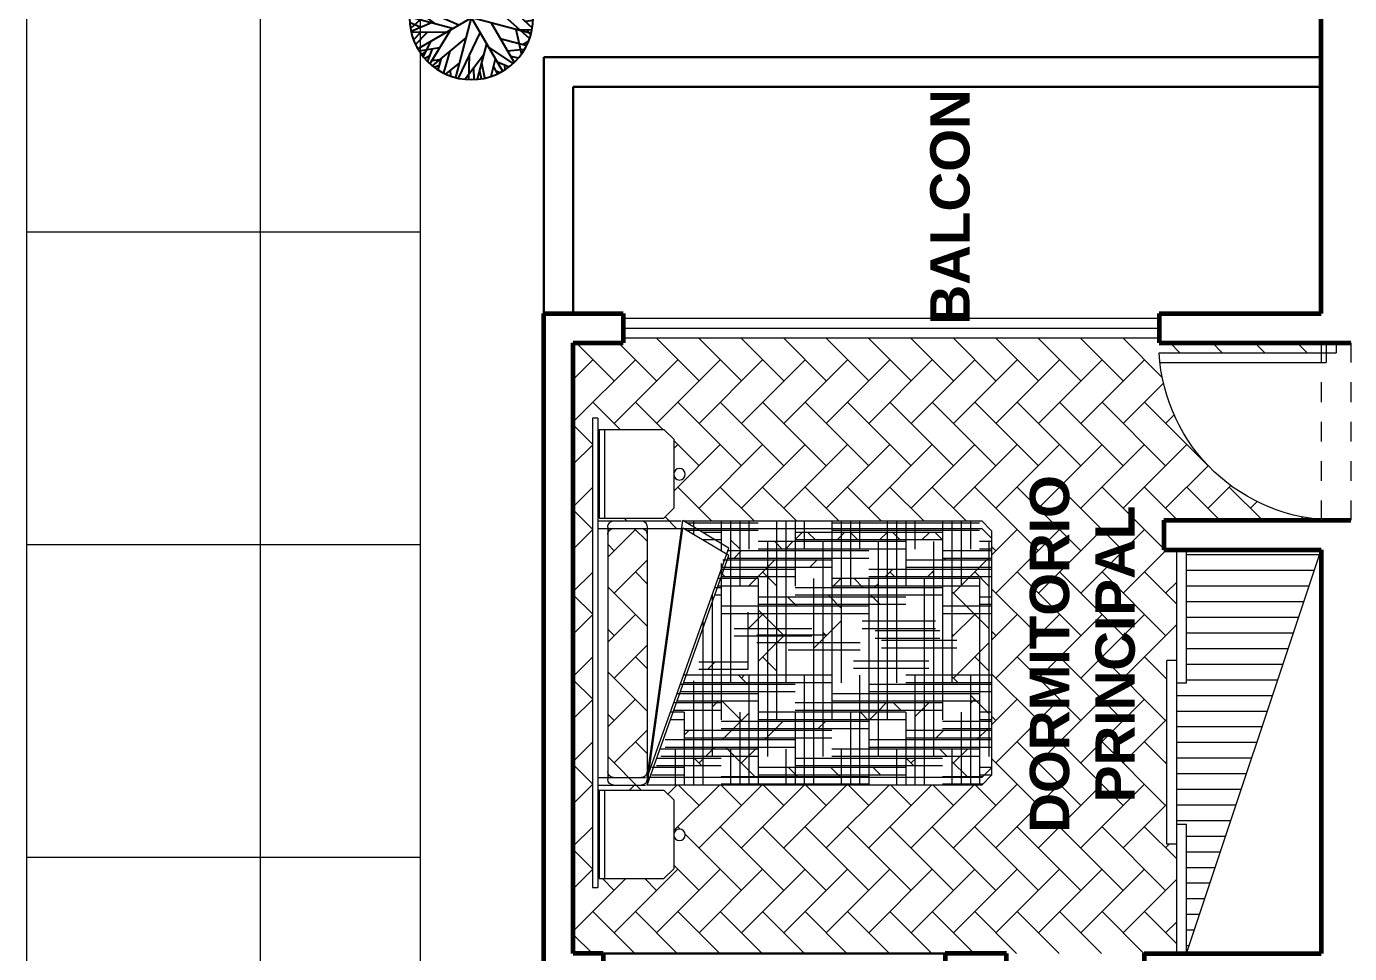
# Model space of a CAD drawing. Header units: millimetres. Extents: x 287 to 445, y 520 to 576.
# Drawn here: x 287.36 to 294.08, y 551.96 to 556.67 of the extents above; entities that cross this region are included whole.
import ezdxf

# ---------------------------------------------------------------- set-up
doc = ezdxf.new("R2010")
doc.units = ezdxf.units.MM
doc.header["$LTSCALE"] = 0.015
doc.linetypes.add('DASHED2', pattern=[9.525, 6.35, -3.175])
for name, color, linetype, lineweight in [('Muebles', 11, 'Continuous', 20), ('Muros', 41, 'Continuous', 60), ('Muros Bajos', 20, 'Continuous', 30), ('PISOS', 7, 'Continuous', 18), ('Proyecciones', 46, 'Continuous', 0), ('Puertas', 31, 'Continuous', 20), ('Texto', 133, 'Continuous', 20), ('Texturas', 38, 'Continuous', 0), ('Ventanas', 130, 'Continuous', 20)]:
    doc.layers.add(name, color=color, linetype=linetype, lineweight=lineweight)
doc.layers.add('puntos alameda', color=94, linetype='Continuous')
pattern_1 = [(90, (860.0486, 203.2016), (-1.5875, 1e-16), []), (180, (860.0486, 203.2016), (-2e-16, -1.5875), [])]

# ---------------------------------------------------------------- blocks, each defined once
blk = doc.blocks.new('Tree - deciduous plan')
for p, q in [((-26.4472, 46.5894), (-26.2712, 53.8116)), ((-22.0458, 42.0753), (-16.5881, 57.6486)), ((-21.1656, 55.8436), (-0.0388, 45.0094)), ((-12.5388, 54.9406), (-7.9613, 59.4546)), ((-12.3627, 32.1443), (-12.5388, 58.7776)), ((-5.3205, 59.6806), (16.5105, 16.7963)), ((2.426, 54.9406), (-1.4472, 59.9056)), ((0, 59.9996), (0, -60)), ((0.4894, 48.6208), (3.6584, 59.6806)), ((18.2711, 35.5298), (5.419, 59.6806)), ((9.8203, 51.5549), (12.8133, 58.5516)), ((19.6795, 19.5047), (16.3344, 57.6486)), ((17.0387, 51.1035), (23.2006, 55.1666)), ((17.7429, 43.6552), (25.4894, 54.2636)), ((-43.8768, 36.4326), (-44.405, 40.2696)), ((42, 42), (-42, -42)), ((42, -42), (-42, 42)), ((-40.1797, 44.558), (-36.4825, 43.2038)), ((-37.0107, 47.0408), (-35.25, 35.5298)), ((-32.6092, 50.4264), (-23.2782, 23.5674)), ((-31.2008, 51.1035), (-0.2149, 20.1818)), ((31.6513, 50.8778), (30.2429, 30.5643)), ((31.1232, 42.5267), (35.8767, 48.1693)), ((-53.2078, 27.4044), (-40.1797, 20.859)), ((-49.8627, 32.8214), (-32.7853, 32.8214)), ((-45.8134, 38.2383), (-40.5318, 33.0471)), ((23.3767, 23.3417), (53.3063, 27.4044)), ((36.2288, 25.1474), (48.9049, 35.0784)), ((37.1091, 37.1098), (46.6161, 37.5612)), ((-32.2571, 20.6333), (-59.1937, 9.348)), ((-57.081, 17.9248), (-47.0458, 14.7649)), ((-56.0247, 20.859), (-20.8134, 20.859)), ((-54.7923, 24.4702), (-47.75, 21.0847)), ((54.3626, 25.3731), (20.9119, 0.3198)), ((38.5175, 13.4107), (58.2359, 13.6364)), ((-59.7219, 2.8025), (-12.0106, 12.0565)), ((-58.6656, 12.7336), (-35.9543, 7.5424)), ((-54.6162, -24.7335), (-20.2853, 0.0941)), ((29.3626, -6.6771), (59.4682, 7.091)), ((-60, 0), (60, 0)), ((-59.7219, -4.8714), (-54.2641, -6.6771)), ((-45.2853, -0.1316), (-59.0177, -10.0627)), ((-58.4895, -12.3197), (-36.4825, -11.6426)), ((-10.074, -10.0627), (-2.5036, -59.7178)), ((9.2922, -9.1598), (59.6443, -2.8401)), ((26.3697, -18.4138), (58.9401, -9.8369)), ((-57.081, -18.4138), (-45.2853, -17.9624)), ((-52.6797, -18.188), (-55.4966, -22.0251)), ((-53.2078, -27.442), (-16.7641, -16.6081)), ((-47.2219, -19.3166), (-50.2148, -26.3135)), ((-35.9543, -22.4765), (-44.0529, -40.5329)), ((-19.9331, -20.2194), (-28.5599, -52.721)), ((-14.8275, -15.0282), (-14.6515, -57.6865)), ((-0.0388, -19.0909), (25.8415, -53.8495)), ((18.6232, -18.6394), (26.7218, -53.3981)), ((18.7992, -18.6394), (57.3556, -17.2853)), ((38.1654, -18.188), (52.426, -29.0219)), ((45.9119, -24.0564), (55.595, -22.2508)), ((-38.9472, -29.0219), (-51.4472, -30.6018)), ((-46.5177, -30.1504), (-49.5106, -33.536)), ((-32.4331, -32.4075), (-48.1021, -35.5674)), ((-43.7008, -34.6645), (-46.6937, -37.373)), ((-24.6867, -37.8244), (-38.7712, -45.7241)), ((-14.6515, -36.2445), (-27.6797, -52.9467)), ((-14.6515, -32.1818), (-3.912, -59.4922)), ((-6.2008, -36.2445), (17.919, -57.0094)), ((22.8485, -36.4702), (35.3485, -48.4326)), ((30.419, -30.1504), (32.3556, -50.0125)), ((31.4753, -31.279), (49.6091, -33.3103)), ((41.5105, -32.6332), (46.088, -38.0501)), ((-26.2712, -43.9185), (-34.7219, -48.6583)), ((-14.6515, -47.3041), (-25.0388, -54.3009)), ((-21.5177, -45.4984), (-19.9331, -56.1065)), ((-8.4895, -47.5298), (-11.4825, -58.5893)), ((5.9471, -46.6269), (10.5246, -58.5893)), ((24.7852, -44.8213), (23.0246, -54.978)), ((-6.3768, -52.721), (-9.3698, -58.815)), ((8.4119, -53.1724), (3.8344, -59.4922))]:
    blk.add_line(p, q)
blk.add_circle((0, 0), 60)
blk = doc.blocks.new('p04')
at = {"layer": 'Proyecciones', "linetype": 'DASHED2'}
for p, q in [((451.0947, 543.0787), (451.9947, 543.0787)), ((451.0947, 542.9287), (451.9947, 542.9287))]:
    blk.add_line(p, q, dxfattribs=at)
at = {"layer": 'Puertas'}
for p, q in [((451.1447, 543.9023), (451.1447, 543.0037)), ((451.1947, 543.8981), (451.1947, 543.0537)), ((451.0947, 543.0537), (451.1947, 543.0537)), ((451.0947, 543.0037), (451.1447, 543.0037))]:
    blk.add_line(p, q, dxfattribs=at)
blk.add_arc((451.0947, 543.0037), 0.9, 0, 86.81526, dxfattribs=at)
blk = doc.blocks.new('cama2plazas')
at = {"layer": 'Muebles'}
for p, q in [((428.4689, 543.0125), (428.4962, 543.0125)), ((428.4689, 540.669), (428.4689, 543.0125)), ((428.4689, 540.669), (428.4689, 543.0125)), ((428.4689, 543.0125), (428.4962, 543.0125)), ((428.4689, 540.631), (428.4689, 542.9744)), ((428.4689, 540.631), (428.4689, 542.9744)), ((428.4962, 540.669), (428.4962, 543.0125)), ((428.4962, 540.669), (428.4962, 543.0125)), ((428.4962, 540.631), (428.4962, 542.9744)), ((428.4962, 540.631), (428.4962, 542.9744)), ((428.5019, 542.5181), (428.5019, 542.9681)), ((428.5019, 542.9681), (428.8319, 542.9681)), ((428.5019, 542.9681), (428.8319, 542.9681)), ((428.5019, 542.5181), (428.5019, 542.9681)), ((428.5297, 542.5181), (428.5297, 542.9681)), ((428.5297, 542.5181), (428.5297, 542.9681)), ((428.8819, 542.9181), (428.8319, 542.9681)), ((428.8819, 542.9181), (428.8319, 542.9681)), ((428.8819, 542.5681), (428.8819, 542.9181)), ((428.8819, 542.5681), (428.8819, 542.9181)), ((428.8319, 542.5181), (428.8819, 542.5681)), ((428.8319, 542.5181), (428.8819, 542.5681)), ((428.4962, 542.4931), (428.7388, 542.4931)), ((428.4962, 542.4931), (428.7388, 542.4931)), ((428.5019, 542.5181), (428.8319, 542.5181)), ((428.5019, 542.5181), (428.8319, 542.5181)), ((428.5762, 542.4931), (428.7162, 542.4931)), ((428.5762, 542.4931), (428.7162, 542.4931)), ((428.7462, 542.4931), (429.1606, 541.3278)), ((430.4462, 542.4931), (428.7462, 542.4931)), ((428.7462, 542.4931), (428.9275, 541.188)), ((428.7462, 542.4931), (428.9275, 541.188)), ((430.4462, 542.4931), (428.7462, 542.4931)), ((428.7462, 542.4931), (429.1606, 541.3278)), ((428.7477, 542.4899), (428.7477, 542.4931)), ((428.7477, 542.4899), (428.7477, 542.4931)), ((428.8884, 542.3486), (428.8884, 542.4931)), ((428.8884, 542.3486), (428.8884, 542.4931)), ((428.9352, 542.1611), (428.9352, 542.4931)), ((428.9352, 542.1611), (428.9352, 542.4931)), ((428.9821, 542.0024), (428.9821, 542.4931)), ((428.9821, 542.0024), (428.9821, 542.4931)), ((429.029, 541.6978), (429.029, 542.4931)), ((429.029, 541.6978), (429.029, 542.4931)), ((429.8727, 542.4892), (429.1227, 542.4892)), ((429.8727, 542.4892), (429.1227, 542.4892)), ((429.1696, 542.3486), (429.1696, 542.4931)), ((429.1696, 542.3486), (429.1696, 542.4931)), ((429.2165, 542.1611), (429.2165, 542.4931)), ((429.2165, 542.1611), (429.2165, 542.4931)), ((429.2634, 541.9736), (429.2634, 542.4931)), ((429.2634, 541.9736), (429.2634, 542.4931)), ((429.3102, 541.4827), (429.3102, 542.4931)), ((429.3102, 541.4827), (429.3102, 542.4931)), ((429.4509, 542.3486), (429.4509, 542.4931)), ((429.4509, 542.3486), (429.4509, 542.4931)), ((429.4977, 542.1611), (429.4977, 542.4931)), ((429.4977, 542.1611), (429.4977, 542.4931)), ((429.5446, 541.9736), (429.5446, 542.4931)), ((429.5446, 541.9736), (429.5446, 542.4931)), ((429.5915, 541.4827), (429.5915, 542.4931)), ((429.5915, 541.4827), (429.5915, 542.4931)), ((429.7321, 542.3486), (429.7321, 542.4931)), ((429.7321, 542.3486), (429.7321, 542.4931)), ((429.779, 542.1611), (429.779, 542.4931)), ((429.779, 542.1611), (429.779, 542.4931)), ((429.8259, 541.9736), (429.8259, 542.4931)), ((429.8259, 541.9736), (429.8259, 542.4931)), ((429.8727, 541.4827), (429.8727, 542.4931)), ((429.8727, 541.4827), (429.8727, 542.4931)), ((430.0134, 542.3486), (430.0134, 542.4931)), ((430.0134, 542.3486), (430.0134, 542.4931)), ((430.0602, 542.1611), (430.0602, 542.4931)), ((430.0602, 542.1611), (430.0602, 542.4931)), ((430.1071, 541.9736), (430.1071, 542.4931)), ((430.1071, 541.9736), (430.1071, 542.4931)), ((430.154, 541.4827), (430.154, 542.4931)), ((430.154, 541.4827), (430.154, 542.4931)), ((430.4501, 542.4892), (430.2477, 542.4892)), ((430.4501, 542.4892), (430.2477, 542.4892)), ((430.2946, 542.3486), (430.2946, 542.4931)), ((430.2946, 542.3486), (430.2946, 542.4931)), ((430.3415, 542.1611), (430.3415, 542.4931)), ((430.3415, 542.1611), (430.3415, 542.4931)), ((430.3884, 541.9736), (430.3884, 542.4931)), ((430.3884, 541.9736), (430.3884, 542.4931)), ((430.4352, 541.4827), (430.4352, 542.4931)), ((430.4352, 541.4827), (430.4352, 542.4931)), ((430.4962, 542.4431), (430.4462, 542.4931)), ((430.4962, 542.4431), (430.4462, 542.4931)), ((428.4962, 542.455), (428.7388, 542.455)), ((428.4962, 542.455), (428.7388, 542.455)), ((428.5462, 541.2217), (428.5462, 542.4633)), ((428.5462, 541.2217), (428.5462, 542.4633)), ((428.5462, 541.1837), (428.5462, 542.4252)), ((428.5462, 541.1837), (428.5462, 542.4252)), ((428.5762, 542.455), (428.7162, 542.455)), ((428.5762, 542.455), (428.7162, 542.455)), ((428.7462, 541.2197), (428.7462, 542.4631)), ((428.7462, 541.2197), (428.7462, 542.4631)), ((428.7462, 542.455), (429.1606, 541.2898)), ((430.4462, 542.455), (428.7462, 542.455)), ((428.7462, 542.455), (428.9275, 541.15)), ((428.7462, 542.455), (428.9275, 541.15)), ((430.4462, 542.455), (428.7462, 542.455)), ((428.7462, 542.455), (429.1606, 541.2898)), ((428.7462, 541.1817), (428.7462, 542.425)), ((428.7462, 541.1817), (428.7462, 542.425)), ((428.7477, 542.4519), (428.7477, 542.455)), ((428.7477, 542.4519), (428.7477, 542.455)), ((428.9352, 542.4423), (428.7706, 542.4423)), ((428.9352, 542.4423), (428.7706, 542.4423)), ((428.8884, 542.3105), (428.8884, 542.455)), ((428.8884, 542.3105), (428.8884, 542.455)), ((428.9352, 542.123), (428.9352, 542.455)), ((428.9352, 542.123), (428.9352, 542.455)), ((428.9821, 541.9644), (428.9821, 542.455)), ((428.9821, 541.9644), (428.9821, 542.455)), ((429.029, 541.6598), (429.029, 542.455)), ((429.029, 541.6598), (429.029, 542.455)), ((429.8727, 542.4512), (429.1227, 542.4512)), ((429.8727, 542.4512), (429.1227, 542.4512)), ((429.1696, 542.3105), (429.1696, 542.455)), ((429.1696, 542.3105), (429.1696, 542.455)), ((429.2165, 542.123), (429.2165, 542.455)), ((429.2165, 542.123), (429.2165, 542.455)), ((429.2634, 541.9355), (429.2634, 542.455)), ((429.2634, 541.9355), (429.2634, 542.455)), ((429.3102, 541.4446), (429.3102, 542.455)), ((429.3102, 541.4446), (429.3102, 542.455)), ((430.0602, 542.4423), (429.3102, 542.4423)), ((430.0602, 542.4423), (429.3102, 542.4423)), ((429.4509, 542.3105), (429.4509, 542.455)), ((429.4509, 542.3105), (429.4509, 542.455)), ((429.4977, 542.123), (429.4977, 542.455)), ((429.4977, 542.123), (429.4977, 542.455)), ((429.5446, 541.9355), (429.5446, 542.455)), ((429.5446, 541.9355), (429.5446, 542.455)), ((429.5915, 541.4446), (429.5915, 542.455)), ((429.5915, 541.4446), (429.5915, 542.455)), ((429.7321, 542.3105), (429.7321, 542.455)), ((429.7321, 542.3105), (429.7321, 542.455)), ((429.779, 542.123), (429.779, 542.455)), ((429.779, 542.123), (429.779, 542.455)), ((429.8259, 541.9355), (429.8259, 542.455)), ((429.8259, 541.9355), (429.8259, 542.455)), ((429.8727, 541.4446), (429.8727, 542.455)), ((429.8727, 541.4446), (429.8727, 542.455)), ((430.0134, 542.3105), (430.0134, 542.455)), ((430.0134, 542.3105), (430.0134, 542.455)), ((430.0602, 542.123), (430.0602, 542.455)), ((430.0602, 542.123), (430.0602, 542.455)), ((430.1071, 541.9355), (430.1071, 542.455)), ((430.1071, 541.9355), (430.1071, 542.455)), ((430.154, 541.4446), (430.154, 542.455)), ((430.154, 541.4446), (430.154, 542.455)), ((430.4501, 542.4512), (430.2477, 542.4512)), ((430.4501, 542.4512), (430.2477, 542.4512)), ((430.2946, 542.3105), (430.2946, 542.455)), ((430.2946, 542.3105), (430.2946, 542.455)), ((430.3415, 542.123), (430.3415, 542.455)), ((430.3415, 542.123), (430.3415, 542.455)), ((430.3884, 541.9355), (430.3884, 542.455)), ((430.3884, 541.9355), (430.3884, 542.455)), ((430.4352, 541.4446), (430.4352, 542.455)), ((430.4352, 541.4446), (430.4352, 542.455)), ((430.4962, 542.4423), (430.4352, 542.4423)), ((430.4962, 542.4423), (430.4352, 542.4423)), ((430.4962, 542.405), (430.4462, 542.455)), ((430.4962, 542.405), (430.4462, 542.455)), ((430.4962, 541.2397), (430.4962, 542.4431)), ((430.4962, 541.2397), (430.4962, 542.4431)), ((428.9352, 542.4043), (428.7706, 542.4043)), ((428.9352, 542.4043), (428.7706, 542.4043)), ((429.1227, 542.3954), (428.7932, 542.3954)), ((429.1227, 542.3954), (428.7932, 542.3954)), ((429.1227, 542.3574), (428.7932, 542.3574)), ((429.1227, 542.3574), (428.7932, 542.3574)), ((429.3102, 542.3486), (428.8157, 542.3486)), ((429.3102, 542.3486), (428.8157, 542.3486)), ((429.0759, 541.566), (429.0759, 542.3486)), ((429.0759, 541.566), (429.0759, 542.3486)), ((430.0602, 542.4043), (429.3102, 542.4043)), ((430.0602, 542.4043), (429.3102, 542.4043)), ((429.3571, 541.2952), (429.3571, 542.3486)), ((429.3571, 541.2952), (429.3571, 542.3486)), ((430.2477, 542.3954), (429.4977, 542.3954)), ((430.2477, 542.3954), (429.4977, 542.3954)), ((430.2477, 542.3574), (429.4977, 542.3574)), ((430.2477, 542.3574), (429.4977, 542.3574)), ((429.6384, 541.2952), (429.6384, 542.3486)), ((429.6384, 541.2952), (429.6384, 542.3486)), ((430.4352, 542.3486), (429.6852, 542.3486)), ((430.4352, 542.3486), (429.6852, 542.3486)), ((429.9196, 541.2952), (429.9196, 542.3486)), ((429.9196, 541.2952), (429.9196, 542.3486)), ((430.2009, 541.2952), (430.2009, 542.3486)), ((430.2009, 541.2952), (430.2009, 542.3486)), ((430.4962, 542.4043), (430.4352, 542.4043)), ((430.4962, 542.4043), (430.4352, 542.4043)), ((430.4821, 541.2952), (430.4821, 542.3486)), ((430.4821, 541.2952), (430.4821, 542.3486)), ((430.4962, 541.2017), (430.4962, 542.405)), ((430.4962, 541.2017), (430.4962, 542.405)), ((429.3102, 542.3105), (428.8157, 542.3105)), ((429.3102, 542.3105), (428.8157, 542.3105)), ((429.4977, 542.3017), (428.8382, 542.3017)), ((429.4977, 542.3017), (428.8382, 542.3017)), ((429.0759, 541.528), (429.0759, 542.3105)), ((429.0759, 541.528), (429.0759, 542.3105)), ((429.3571, 541.2571), (429.3571, 542.3105)), ((429.3571, 541.2571), (429.3571, 542.3105)), ((429.6384, 541.2571), (429.6384, 542.3105)), ((429.6384, 541.2571), (429.6384, 542.3105)), ((430.4352, 542.3105), (429.6852, 542.3105)), ((430.4352, 542.3105), (429.6852, 542.3105)), ((430.4962, 542.3017), (429.8727, 542.3017)), ((430.4962, 542.3017), (429.8727, 542.3017)), ((429.9196, 541.2571), (429.9196, 542.3105)), ((429.9196, 541.2571), (429.9196, 542.3105)), ((430.2009, 541.2571), (430.2009, 542.3105)), ((430.2009, 541.2571), (430.2009, 542.3105)), ((430.4821, 541.2571), (430.4821, 542.3105)), ((430.4821, 541.2571), (430.4821, 542.3105)), ((429.4977, 542.2637), (428.8382, 542.2637)), ((429.4977, 542.2637), (428.8382, 542.2637)), ((429.6852, 542.2548), (428.9352, 542.2548)), ((429.6852, 542.2548), (428.9352, 542.2548)), ((429.6852, 542.2168), (428.9352, 542.2168)), ((429.6852, 542.2168), (428.9352, 542.2168)), ((430.4962, 542.2637), (429.8727, 542.2637)), ((430.4962, 542.2637), (429.8727, 542.2637)), ((430.4962, 542.2548), (430.0602, 542.2548)), ((430.4962, 542.2548), (430.0602, 542.2548)), ((430.4962, 542.2168), (430.0602, 542.2168)), ((430.4962, 542.2168), (430.0602, 542.2168)), ((428.9352, 542.1611), (428.8643, 542.1611)), ((428.9352, 542.1611), (428.8643, 542.1611)), ((429.8727, 542.2079), (429.1227, 542.2079)), ((429.8727, 542.2079), (429.1227, 542.2079)), ((429.8727, 542.1699), (429.1227, 542.1699)), ((429.8727, 542.1699), (429.1227, 542.1699)), ((429.1227, 541.4065), (429.1227, 542.1611)), ((429.1227, 541.4065), (429.1227, 542.1611)), ((430.0602, 542.1611), (429.3102, 542.1611)), ((430.0602, 542.1611), (429.3102, 542.1611)), ((429.404, 541.1897), (429.404, 542.1611)), ((429.404, 541.1897), (429.404, 542.1611)), ((429.6852, 541.1897), (429.6852, 542.1611)), ((429.6852, 541.1897), (429.6852, 542.1611)), ((429.9665, 541.1897), (429.9665, 542.1611)), ((429.9665, 541.1897), (429.9665, 542.1611)), ((430.4962, 542.2079), (430.2477, 542.2079)), ((430.4962, 542.2079), (430.2477, 542.2079)), ((430.4962, 542.1699), (430.2477, 542.1699)), ((430.4962, 542.1699), (430.2477, 542.1699)), ((430.2477, 541.1897), (430.2477, 542.1611)), ((430.2477, 541.1897), (430.2477, 542.1611)), ((430.4962, 542.1611), (430.4352, 542.1611)), ((430.4962, 542.1611), (430.4352, 542.1611)), ((428.9352, 542.123), (428.8643, 542.123)), ((428.9352, 542.123), (428.8643, 542.123)), ((429.1227, 542.1142), (428.881, 542.1142)), ((429.1227, 542.1142), (428.881, 542.1142)), ((429.1227, 541.3684), (429.1227, 542.123)), ((429.1227, 541.3684), (429.1227, 542.123)), ((430.0602, 542.123), (429.3102, 542.123)), ((430.0602, 542.123), (429.3102, 542.123)), ((429.404, 541.1517), (429.404, 542.123)), ((429.404, 541.1517), (429.404, 542.123)), ((430.2477, 542.1142), (429.4977, 542.1142)), ((430.2477, 542.1142), (429.4977, 542.1142)), ((429.6852, 541.1517), (429.6852, 542.123)), ((429.6852, 541.1517), (429.6852, 542.123)), ((429.9665, 541.1517), (429.9665, 542.123)), ((429.9665, 541.1517), (429.9665, 542.123)), ((430.2477, 541.1517), (430.2477, 542.123)), ((430.2477, 541.1517), (430.2477, 542.123)), ((430.4962, 542.123), (430.4352, 542.123)), ((430.4962, 542.123), (430.4352, 542.123)), ((429.1227, 542.0762), (428.881, 542.0762)), ((429.1227, 542.0762), (428.881, 542.0762)), ((429.3102, 542.0673), (428.8976, 542.0673)), ((429.3102, 542.0673), (428.8976, 542.0673)), ((429.3102, 542.0293), (428.8976, 542.0293)), ((429.3102, 542.0293), (428.8976, 542.0293)), ((429.4977, 542.0204), (428.9143, 542.0204)), ((429.4977, 542.0204), (428.9143, 542.0204)), ((430.2477, 542.0762), (429.4977, 542.0762)), ((430.2477, 542.0762), (429.4977, 542.0762)), ((430.4352, 542.0673), (429.6852, 542.0673)), ((430.4352, 542.0673), (429.6852, 542.0673)), ((430.4352, 542.0293), (429.6852, 542.0293)), ((430.4352, 542.0293), (429.6852, 542.0293)), ((430.4962, 542.0204), (429.8727, 542.0204)), ((430.4962, 542.0204), (429.8727, 542.0204)), ((429.4977, 541.9824), (428.9143, 541.9824)), ((429.4977, 541.9824), (428.9143, 541.9824)), ((429.6852, 541.9736), (428.931, 541.9736)), ((429.6852, 541.9736), (428.931, 541.9736)), ((429.1696, 541.1897), (429.1696, 541.9736)), ((429.1696, 541.1897), (429.1696, 541.9736)), ((429.4509, 541.1897), (429.4509, 541.9736)), ((429.4509, 541.1897), (429.4509, 541.9736)), ((429.7321, 541.1897), (429.7321, 541.9736)), ((429.7321, 541.1897), (429.7321, 541.9736)), ((430.4962, 541.9824), (429.8727, 541.9824)), ((430.4962, 541.9824), (429.8727, 541.9824)), ((430.0134, 541.1897), (430.0134, 541.9736)), ((430.0134, 541.1897), (430.0134, 541.9736)), ((430.4962, 541.9736), (430.0602, 541.9736)), ((430.4962, 541.9736), (430.0602, 541.9736)), ((430.2946, 541.1897), (430.2946, 541.9736)), ((430.2946, 541.1897), (430.2946, 541.9736)), ((429.6852, 541.9355), (428.931, 541.9355)), ((429.6852, 541.9355), (428.931, 541.9355)), ((429.0088, 541.9051), (429.2601, 541.9051)), ((429.0088, 541.9051), (429.2601, 541.9051)), ((429.1696, 541.1517), (429.1696, 541.9355)), ((429.1696, 541.1517), (429.1696, 541.9355)), ((429.2601, 541.9051), (429.2601, 541.654)), ((429.2601, 541.9051), (429.2601, 541.654)), ((429.4509, 541.1517), (429.4509, 541.9355)), ((429.4509, 541.1517), (429.4509, 541.9355)), ((429.7321, 541.1517), (429.7321, 541.9355)), ((429.7321, 541.1517), (429.7321, 541.9355)), ((429.7955, 541.8997), (430.1779, 541.8997)), ((429.7955, 541.8997), (430.1779, 541.8997)), ((430.0134, 541.1517), (430.0134, 541.9355)), ((430.0134, 541.1517), (430.0134, 541.9355)), ((430.4962, 541.9355), (430.0602, 541.9355)), ((430.4962, 541.9355), (430.0602, 541.9355)), ((430.2946, 541.1517), (430.2946, 541.9355)), ((430.2946, 541.1517), (430.2946, 541.9355)), ((429.0088, 541.8671), (429.2601, 541.8671)), ((429.0088, 541.8671), (429.2601, 541.8671)), ((429.2601, 541.8671), (429.2601, 541.6159)), ((429.2601, 541.8671), (429.2601, 541.6159)), ((429.7955, 541.8616), (430.1779, 541.8616)), ((429.7955, 541.8616), (430.1779, 541.8616)), ((429.3038, 541.7686), (429.6589, 541.7686)), ((429.3038, 541.7686), (429.6589, 541.7686)), ((429.4623, 541.8068), (429.8283, 541.8068)), ((429.4623, 541.8068), (429.8283, 541.8068)), ((429.4623, 541.7688), (429.8283, 541.7688)), ((429.4623, 541.7688), (429.8283, 541.7688)), ((429.9048, 541.7468), (430.2326, 541.7468)), ((429.9048, 541.7468), (430.2326, 541.7468)), ((429.9376, 541.7959), (430.32, 541.7959)), ((429.9376, 541.7959), (430.32, 541.7959)), ((429.9376, 541.7579), (430.32, 541.7579)), ((429.9376, 541.7579), (430.32, 541.7579)), ((429.1891, 541.7359), (429.5825, 541.7359)), ((429.1891, 541.7359), (429.5825, 541.7359)), ((429.1891, 541.6978), (429.5825, 541.6978)), ((429.1891, 541.6978), (429.5825, 541.6978)), ((429.3038, 541.7306), (429.6589, 541.7306)), ((429.3038, 541.7306), (429.6589, 541.7306)), ((429.8392, 541.6976), (430.2107, 541.6976)), ((429.8392, 541.6976), (430.2107, 541.6976)), ((429.9048, 541.7088), (430.2326, 541.7088)), ((429.9048, 541.7088), (430.2326, 541.7088)), ((429.8727, 541.6233), (429.1227, 541.6233)), ((429.8727, 541.6233), (429.1227, 541.6233)), ((429.8392, 541.6596), (430.2107, 541.6596)), ((429.8392, 541.6596), (430.2107, 541.6596)), ((430.4962, 541.6233), (430.2477, 541.6233)), ((430.4962, 541.6233), (430.2477, 541.6233)), ((429.8727, 541.5853), (429.1227, 541.5853)), ((429.8727, 541.5853), (429.1227, 541.5853)), ((430.0602, 541.5764), (429.3102, 541.5764)), ((430.0602, 541.5764), (429.3102, 541.5764)), ((430.4962, 541.5853), (430.2477, 541.5853)), ((430.4962, 541.5853), (430.2477, 541.5853)), ((430.4962, 541.5764), (430.4352, 541.5764)), ((430.4962, 541.5764), (430.4352, 541.5764)), ((429.1227, 541.5295), (429.0888, 541.5295)), ((429.1227, 541.5295), (429.0888, 541.5295)), ((429.1227, 541.4915), (429.0888, 541.4915)), ((429.1227, 541.4915), (429.0888, 541.4915)), ((429.3102, 541.4827), (429.1055, 541.4827)), ((429.3102, 541.4827), (429.1055, 541.4827)), ((429.2165, 541.1897), (429.2165, 541.4827)), ((429.2165, 541.1897), (429.2165, 541.4827)), ((430.0602, 541.5384), (429.3102, 541.5384)), ((430.0602, 541.5384), (429.3102, 541.5384)), ((430.2477, 541.5295), (429.4977, 541.5295)), ((430.2477, 541.5295), (429.4977, 541.5295)), ((430.2477, 541.4915), (429.4977, 541.4915)), ((430.2477, 541.4915), (429.4977, 541.4915)), ((429.4977, 541.1897), (429.4977, 541.4827)), ((429.4977, 541.1897), (429.4977, 541.4827)), ((430.4352, 541.4827), (429.6852, 541.4827)), ((430.4352, 541.4827), (429.6852, 541.4827)), ((429.779, 541.1897), (429.779, 541.4827)), ((429.779, 541.1897), (429.779, 541.4827)), ((430.0602, 541.1897), (430.0602, 541.4827)), ((430.0602, 541.1897), (430.0602, 541.4827)), ((430.3415, 541.1897), (430.3415, 541.4827)), ((430.3415, 541.1897), (430.3415, 541.4827)), ((430.4962, 541.5384), (430.4352, 541.5384)), ((430.4962, 541.5384), (430.4352, 541.5384)), ((429.3102, 541.4446), (429.1055, 541.4446)), ((429.3102, 541.4446), (429.1055, 541.4446)), ((429.4977, 541.4358), (429.1222, 541.4358)), ((429.4977, 541.4358), (429.1222, 541.4358)), ((429.2165, 541.1517), (429.2165, 541.4446)), ((429.2165, 541.1517), (429.2165, 541.4446)), ((429.4977, 541.1517), (429.4977, 541.4446)), ((429.4977, 541.1517), (429.4977, 541.4446)), ((430.4352, 541.4446), (429.6852, 541.4446)), ((430.4352, 541.4446), (429.6852, 541.4446)), ((429.779, 541.1517), (429.779, 541.4446)), ((429.779, 541.1517), (429.779, 541.4446)), ((430.4962, 541.4358), (429.8727, 541.4358)), ((430.4962, 541.4358), (429.8727, 541.4358)), ((430.0602, 541.1517), (430.0602, 541.4446)), ((430.0602, 541.1517), (430.0602, 541.4446)), ((430.3415, 541.1517), (430.3415, 541.4446)), ((430.3415, 541.1517), (430.3415, 541.4446)), ((429.4977, 541.3978), (429.1222, 541.3978)), ((429.4977, 541.3978), (429.1222, 541.3978)), ((429.6852, 541.3889), (429.1312, 541.3889)), ((429.6852, 541.3889), (429.1312, 541.3889)), ((429.6852, 541.3509), (429.1312, 541.3509)), ((429.6852, 541.3509), (429.1312, 541.3509)), ((429.8727, 541.342), (429.1537, 541.342)), ((429.8727, 541.342), (429.1537, 541.342)), ((430.4962, 541.3978), (429.8727, 541.3978)), ((430.4962, 541.3978), (429.8727, 541.3978)), ((430.4962, 541.3889), (430.0602, 541.3889)), ((430.4962, 541.3889), (430.0602, 541.3889)), ((430.4962, 541.3509), (430.0602, 541.3509)), ((430.4962, 541.3509), (430.0602, 541.3509)), ((430.4962, 541.342), (430.2477, 541.342)), ((430.4962, 541.342), (430.2477, 541.342)), ((429.1606, 541.3278), (428.9275, 541.188)), ((429.1606, 541.3278), (428.9275, 541.188)), ((429.1606, 541.2898), (428.9275, 541.15)), ((429.1606, 541.2898), (428.9275, 541.15)), ((429.1227, 541.1897), (429.1227, 541.3051)), ((429.1227, 541.1897), (429.1227, 541.3051)), ((429.8727, 541.304), (429.1537, 541.304)), ((429.8727, 541.304), (429.1537, 541.304)), ((429.2634, 541.1897), (429.2634, 541.2952)), ((429.2634, 541.1897), (429.2634, 541.2952)), ((430.0602, 541.2952), (429.3102, 541.2952)), ((430.0602, 541.2952), (429.3102, 541.2952)), ((429.5446, 541.1897), (429.5446, 541.2952)), ((429.5446, 541.1897), (429.5446, 541.2952)), ((429.8259, 541.1897), (429.8259, 541.2952)), ((429.8259, 541.1897), (429.8259, 541.2952)), ((430.1071, 541.1897), (430.1071, 541.2952)), ((430.1071, 541.1897), (430.1071, 541.2952)), ((430.4962, 541.304), (430.2477, 541.304)), ((430.4962, 541.304), (430.2477, 541.304)), ((430.3884, 541.1897), (430.3884, 541.2952)), ((430.3884, 541.1897), (430.3884, 541.2952)), ((430.4962, 541.2952), (430.4352, 541.2952)), ((430.4962, 541.2952), (430.4352, 541.2952)), ((428.9821, 541.1897), (428.9821, 541.2208)), ((428.9821, 541.1897), (428.9821, 541.2208)), ((429.1227, 541.2483), (429.028, 541.2483)), ((429.1227, 541.2483), (429.028, 541.2483)), ((429.1227, 541.2103), (429.028, 541.2103)), ((429.1227, 541.2103), (429.028, 541.2103)), ((429.1227, 541.1517), (429.1227, 541.2671)), ((429.1227, 541.1517), (429.1227, 541.2671)), ((429.2634, 541.1517), (429.2634, 541.2571)), ((429.2634, 541.1517), (429.2634, 541.2571)), ((430.0602, 541.2571), (429.3102, 541.2571)), ((430.0602, 541.2571), (429.3102, 541.2571)), ((430.2477, 541.2483), (429.4977, 541.2483)), ((430.2477, 541.2483), (429.4977, 541.2483)), ((430.2477, 541.2103), (429.4977, 541.2103)), ((430.2477, 541.2103), (429.4977, 541.2103)), ((429.5446, 541.1517), (429.5446, 541.2571)), ((429.5446, 541.1517), (429.5446, 541.2571)), ((429.8259, 541.1517), (429.8259, 541.2571)), ((429.8259, 541.1517), (429.8259, 541.2571)), ((430.1071, 541.1517), (430.1071, 541.2571)), ((430.1071, 541.1517), (430.1071, 541.2571)), ((430.3884, 541.1517), (430.3884, 541.2571)), ((430.3884, 541.1517), (430.3884, 541.2571)), ((430.4962, 541.2571), (430.4352, 541.2571)), ((430.4962, 541.2571), (430.4352, 541.2571)), ((430.4462, 541.1897), (430.4962, 541.2397)), ((430.4462, 541.1897), (430.4962, 541.2397)), ((428.4962, 541.1897), (428.9194, 541.1897)), ((428.4962, 541.1897), (428.9194, 541.1897)), ((428.4962, 541.1517), (428.9194, 541.1517)), ((428.4962, 541.1517), (428.9194, 541.1517)), ((428.5019, 541.1377), (428.8319, 541.1377)), ((428.5019, 540.6877), (428.5019, 541.1377)), ((428.5019, 540.6877), (428.5019, 541.1377)), ((428.5019, 541.1377), (428.8319, 541.1377)), ((428.5297, 540.6877), (428.5297, 541.1377)), ((428.5297, 540.6877), (428.5297, 541.1377)), ((428.5782, 541.1897), (428.7162, 541.1897)), ((428.5782, 541.1897), (428.7162, 541.1897)), ((428.5782, 541.1517), (428.7162, 541.1517)), ((428.5782, 541.1517), (428.7162, 541.1517)), ((428.8819, 541.0877), (428.8319, 541.1377)), ((428.8819, 541.0877), (428.8319, 541.1377)), ((428.9302, 541.1897), (430.4462, 541.1897)), ((428.9302, 541.1897), (430.4462, 541.1897)), ((428.9302, 541.1517), (430.4462, 541.1517)), ((428.9302, 541.1517), (430.4462, 541.1517)), ((428.9352, 541.1897), (428.9352, 541.1927)), ((428.9352, 541.1897), (428.9352, 541.1927)), ((428.9352, 541.1517), (428.9352, 541.1547)), ((428.9352, 541.1517), (428.9352, 541.1547)), ((429.3102, 541.2014), (428.9498, 541.2014)), ((429.3102, 541.2014), (428.9498, 541.2014)), ((429.3102, 541.1634), (428.9498, 541.1634)), ((429.3102, 541.1634), (428.9498, 541.1634)), ((428.9821, 541.1517), (428.9821, 541.1828)), ((428.9821, 541.1517), (428.9821, 541.1828)), ((430.4352, 541.2014), (429.6852, 541.2014)), ((430.4352, 541.2014), (429.6852, 541.2014)), ((430.4352, 541.1634), (429.6852, 541.1634)), ((430.4352, 541.1634), (429.6852, 541.1634)), ((430.4462, 541.1517), (430.4962, 541.2017)), ((430.4462, 541.1517), (430.4962, 541.2017)), ((428.8819, 540.7377), (428.8819, 541.0877)), ((428.8819, 540.7377), (428.8819, 541.0877)), ((428.8319, 540.6877), (428.8819, 540.7377)), ((428.8319, 540.6877), (428.8819, 540.7377)), ((428.5019, 540.6877), (428.8319, 540.6877)), ((428.5019, 540.6877), (428.8319, 540.6877)), ((428.4962, 540.631), (428.4689, 540.631)), ((428.4962, 540.631), (428.4689, 540.631))]:
    blk.add_line(p, q, dxfattribs=at)
for centre in [(428.911, 542.7455), (428.911, 542.7455), (428.911, 540.9151), (428.911, 540.9151)]:
    blk.add_circle(centre, 0.0292, dxfattribs=at)
for centre, radius, start, end in [((428.5762, 542.4631), 0.03, 90.11268, 179.62857), ((428.5762, 542.4631), 0.03, 90.11268, 179.62857), ((428.7162, 542.4631), 0.03, 0, 90), ((428.7162, 542.4631), 0.03, 0, 90), ((428.5762, 542.425), 0.03, 90.11268, 179.62857), ((428.5762, 542.425), 0.03, 90.11268, 179.62857), ((428.7162, 542.425), 0.03, 0, 90), ((428.7162, 542.425), 0.03, 0, 90), ((428.5782, 541.2217), 0.032, 179.99992, 269.99995), ((428.5782, 541.2217), 0.032, 179.99992, 269.99995), ((428.7162, 541.2197), 0.03, 269.99998, 0.00004), ((428.7162, 541.2197), 0.03, 269.99998, 0.00004), ((428.5782, 541.1837), 0.032, 179.99992, 269.99995), ((428.5782, 541.1837), 0.032, 179.99992, 269.99995), ((428.7162, 541.1817), 0.03, 269.99998, 0.00004), ((428.7162, 541.1817), 0.03, 269.99998, 0.00004)]:
    blk.add_arc(centre, radius, start, end, dxfattribs=at)

msp = doc.modelspace()

# ---------------------------------------------------------------- hatches: boundary and pattern name
at = {"layer": 'Muebles'}
h = msp.add_hatch(dxfattribs=at)
h.set_pattern_fill('LINE', color=256, scale=0.025, angle=180, style=0)
h.set_pattern_definition([(180, (827.2228, 957.05423), (0, 0.079375), [])])
h.paths.add_polyline_path([(293.2554, 551.9631), (293.2554, 552.6185), (293.2054, 552.6185), (293.2054, 553.3358), (293.2554, 553.3358), (293.2554, 554.0131), (293.9398, 554.0131)])
at = {"layer": 'PISOS'}
h = msp.add_hatch(dxfattribs=at)
h.set_pattern_fill('NET', color=256, scale=0.5, angle=90, style=0)
h.set_pattern_definition(pattern_1)
h.paths.add_polyline_path([(287.3613, 563.0194), (287.3613, 555.963), (289.3613, 556.202), (289.3613, 563.0194, -0.414214), (290.3613, 564.0194), (292.0632, 564.0194), (291.8433, 566.0194), (290.3613, 566.0194, 0.414214)])
h = msp.add_hatch(dxfattribs=at)
h.set_pattern_fill('NET', color=256, scale=0.5, angle=90, style=0)
h.set_pattern_definition(pattern_1)
h.paths.add_polyline_path([(287.3613, 555.963), (287.3613, 548.9131), (289.3613, 549.4962), (289.3613, 556.202)])
at = {"layer": 'Texturas'}
h = msp.add_hatch(dxfattribs=at)
h.set_pattern_fill('AR-HBONE', color=256, scale=0.0015, angle=90, style=0)
h.set_pattern_definition([(135, (827.2228, 129.42132), (-0.215526147, 3e-17), [0.4572, -0.1524]), (225, (827.11504, 129.52908), (-0.215526147, 3e-17), [0.4572, -0.1524])])
h.paths.add_polyline_path([(290.393, 555.0881), (290.393, 555.0631), (290.1398, 555.0631), (290.1398, 551.9631), (290.292, 551.9631), (292.0297, 551.9631), (292.3398, 551.9631), (293.0398, 551.9631), (293.2054, 551.9631), (293.2054, 552.5176), (293.1554, 552.5176), (293.1554, 553.4514), (293.2054, 553.4514), (293.2054, 554.0131), (293.1398, 554.0131), (293.1398, 554.1631), (293.9398, 554.1631), (293.9398, 554.1662, -0.374059), (293.1162, 555.0131), (293.9398, 555.0131), (293.9398, 555.0631), (293.1162, 555.0631), (293.1162, 555.0881)])
h.paths.add_polyline_path([(290.5147, 552.8182), (290.2647, 552.8182), (290.2647, 552.7932), (290.6004, 552.7932), (290.6504, 552.7432), (290.6504, 552.5682, -0.390777), (290.6795, 552.595, -1), (290.6795, 552.5366, -0.390777), (290.6504, 552.5635), (290.6504, 552.3932), (290.6004, 552.3432), (290.2647, 552.3432), (290.2647, 552.3368), (290.2647, 552.2988), (290.2374, 552.2988), (290.2374, 554.6423), (290.2374, 554.6803), (290.2647, 554.6803), (290.2647, 554.6235), (290.6004, 554.6235), (290.6504, 554.5735), (290.6504, 554.3985, -0.390777), (290.6795, 554.4254, -1), (290.6795, 554.367, -0.390777), (290.6504, 554.3938), (290.6504, 554.2235), (290.6004, 554.1735), (290.2647, 554.1735), (290.2647, 554.1596), (290.4847, 554.1596, -0.414214), (290.5147, 554.1296), (290.5147, 554.1216), (290.6904, 554.1216), (290.6959, 554.1613), (290.6987, 554.1596), (292.2147, 554.1596), (292.2647, 554.1096), (292.2647, 552.9062), (292.2647, 552.8682), (292.2147, 552.8182)], flags=16)
h.paths.add_polyline_path([(290.3467, 554.1216, 0.414213), (290.3147, 554.0896), (290.3147, 552.8862, 0.414214), (290.3447, 552.8562), (290.4847, 552.8562, 0.414214), (290.5147, 552.8862), (290.5147, 554.0916, 0.414214), (290.4847, 554.1216)], flags=0)
h.paths.add_polyline_path([(290.5147, 552.8562), (290.3147, 552.8562), (290.3147, 552.8482, 0.414214), (290.3447, 552.8182), (290.4847, 552.8182, 0.476605), (290.5141, 552.8544)], flags=16)
h.paths.add_polyline_path([(290.9381, 552.8221), (290.9381, 552.8562), (290.5282, 552.8562), (290.5147, 552.8182), (290.52, 552.8562), (290.5147, 552.8562), (290.5234, 552.8806), (290.6959, 554.1233), (290.6987, 554.1216), (290.7506, 554.1216), (290.7506, 554.1479), (291.0318, 554.1479), (291.0318, 554.1216), (291.4537, 554.1216), (291.4537, 554.1479), (292.1568, 554.1479), (292.1568, 554.1099), (292.11, 554.1099), (292.11, 554.0073), (292.2506, 554.0073), (292.2506, 553.0096), (292.2037, 553.0096), (292.2037, 552.907), (292.2655, 552.907), (292.2147, 552.8562), (292.2037, 552.8562), (292.2037, 552.8221), (292.0631, 552.8221), (292.0631, 552.8562), (291.6412, 552.8562), (291.6412, 552.8221)], flags=16)
h.paths.add_polyline_path([(290.9381, 552.8221), (290.9381, 552.8562), (290.5282, 552.8562), (290.5147, 552.8182), (290.6959, 554.1233), (290.6987, 554.1216), (290.7506, 554.1216), (290.7506, 554.1479), (291.0318, 554.1479), (291.0318, 554.1216), (291.4537, 554.1216), (291.4537, 554.1479), (292.1568, 554.1479), (292.1568, 554.1099), (292.11, 554.1099), (292.11, 554.0073), (292.2506, 554.0073), (292.2506, 553.0096), (292.2037, 553.0096), (292.2037, 552.907), (292.2655, 552.907), (292.2147, 552.8562), (292.2037, 552.8562), (292.2037, 552.8221), (292.0631, 552.8221), (292.0631, 552.8562), (291.6412, 552.8562), (291.6412, 552.8221)], flags=0)
h.paths.add_polyline_path([(291.6412, 552.869), (291.6412, 552.8601), (290.9381, 552.8601), (290.9381, 552.9627), (290.7975, 552.9627), (290.7975, 552.9158), (290.7037, 552.9158), (290.7037, 552.869), (290.6568, 552.869), (290.6568, 553.0007), (290.7037, 553.0007), (290.7037, 553.0945), (290.7506, 553.0945), (290.7506, 553.3377), (290.7975, 553.3377), (290.7975, 553.4442), (290.8912, 553.4442), (290.8912, 553.9135), (290.9381, 553.9135), (290.9381, 554.1099), (290.985, 554.1099), (290.985, 554.0073), (291.1256, 554.0073), (291.1256, 554.0541), (291.2662, 554.0541), (291.2662, 554.101), (292.0162, 554.101), (292.0162, 553.9692), (292.2506, 553.9692), (292.2506, 553.0476), (292.1568, 553.0476), (292.1568, 552.8601), (292.0631, 552.8601), (292.0631, 552.9627), (291.9225, 552.9627), (291.9225, 552.9158), (291.8287, 552.9158), (291.8287, 552.869)], flags=0)
h.paths.add_polyline_path([(291.0787, 552.907), (291.0787, 553.0096), (290.7975, 553.0096), (290.7975, 552.9539), (290.7037, 552.9539), (290.7037, 552.907), (290.6568, 552.907), (290.6568, 552.9539), (290.7037, 552.9539), (290.7037, 553.0565), (290.7506, 553.0565), (290.7506, 553.2908), (290.7975, 553.2908), (290.7975, 553.4062), (290.8912, 553.4062), (290.8912, 553.8755), (290.9381, 553.8755), (290.9381, 553.9692), (291.1256, 553.9692), (291.1256, 554.0161), (291.2662, 554.0161), (291.2662, 554.063), (292.0162, 554.063), (292.0162, 553.9604), (292.11, 553.9604), (292.11, 553.8286), (292.0631, 553.8286), (292.0631, 553.3757), (292.0631, 553.3377), (292.1568, 553.3377), (292.1568, 553.0007), (291.9225, 553.0007), (291.9225, 552.9539), (291.8287, 552.9539), (291.8287, 552.907)], flags=0)
h.paths.add_polyline_path([(291.5943, 553.1033), (291.2662, 553.1033), (291.2662, 553.0476), (290.8443, 553.0476), (290.8443, 553.3757), (291.0787, 553.3757), (291.0787, 553.5754), (291.0286, 553.5754), (291.0286, 553.688), (291.0787, 553.688), (291.0787, 553.8286), (290.985, 553.8286), (290.985, 553.9604), (291.4537, 553.9604), (291.4537, 553.8666), (291.6881, 553.8666), (291.6881, 553.9135), (291.8287, 553.9135), (291.8287, 553.9224), (291.9693, 553.9224), (291.9693, 553.0945), (292.11, 553.0945), (292.11, 553.0565), (291.8756, 553.0565), (291.8756, 553.1971), (291.735, 553.1971), (291.735, 553.1882), (291.735, 553.1502), (291.5943, 553.1502)], flags=0)
h.paths.add_polyline_path([(291.5943, 553.1414), (291.0318, 553.1414), (291.0318, 553.244), (290.8443, 553.244), (290.8443, 553.3289), (291.1725, 553.3289), (291.1725, 553.9224), (291.4068, 553.9224), (291.4068, 553.8198), (291.6881, 553.8198), (291.6881, 553.8755), (291.9693, 553.8755), (291.9693, 553.2351), (291.6881, 553.2351), (291.6881, 553.1882), (291.5943, 553.1882)], flags=0)
h.paths.add_polyline_path([(291.36, 553.5425), (291.2307, 553.5425), (291.2307, 553.5427), (291.1725, 553.5427), (291.1725, 553.7729), (291.36, 553.7729), (291.36, 553.7817), (291.7818, 553.7817), (291.7818, 553.7349), (291.5006, 553.7349), (291.5006, 553.5044), (291.36, 553.5044)], flags=0)
h.paths.add_polyline_path([(291.2193, 553.5807), (291.2193, 553.726), (291.4068, 553.726), (291.4068, 553.5807)], flags=0)
h.paths.add_polyline_path([(292.4341, 552.5667), (292.4341, 554.4013), (292.9943, 554.4013), (292.9943, 552.5667)], flags=24)

# ---------------------------------------------------------------- linework, layer by layer
at = {"layer": 'Muebles'}
for p, q in [((293.2054, 551.9631), (293.2054, 554.0131)), ((293.2554, 551.9631), (293.9398, 554.0131)), ((293.2554, 553.3358), (293.2554, 554.0131)), ((293.2054, 553.4514), (293.1554, 553.4514)), ((293.1554, 552.5176), (293.1554, 553.4514)), ((293.2554, 553.3358), (293.2054, 553.3358)), ((293.2554, 552.6185), (293.2054, 552.6185)), ((293.2554, 551.9631), (293.2554, 552.6185)), ((293.2054, 552.5176), (293.1554, 552.5176))]:
    msp.add_line(p, q, dxfattribs=at)
at = {"layer": 'Muros'}
for p, q in [((293.9398, 555.2131), (293.9398, 560.9649)), ((289.9898, 555.2131), (290.393, 555.2131)), ((289.9898, 551.9631), (289.9898, 555.2131)), ((290.393, 555.2131), (290.393, 555.0631)), ((293.1162, 555.2131), (293.9398, 555.2131)), ((293.1162, 555.2131), (293.1162, 555.0631)), ((290.1398, 555.0631), (290.393, 555.0631)), ((290.1398, 551.9631), (290.1398, 555.0631)), ((293.1162, 555.0631), (294.0898, 555.0631)), ((293.1398, 554.1631), (293.1398, 554.0131)), ((293.1398, 554.1631), (294.0898, 554.1631)), ((293.1398, 554.0131), (293.9398, 554.0131)), ((293.9398, 554.0131), (293.9398, 551.9631)), ((289.9898, 551.8131), (289.9898, 551.9631)), ((290.292, 551.9631), (290.1398, 551.9631)), ((290.292, 551.9631), (290.292, 551.8131)), ((292.0297, 551.9631), (292.0297, 551.8131)), ((292.3398, 551.9631), (292.0297, 551.9631)), ((292.3398, 549.4131), (292.3398, 551.9631)), ((293.0398, 551.9631), (293.0398, 551.8131)), ((293.0398, 551.9631), (293.9398, 551.9631))]:
    msp.add_line(p, q, dxfattribs=at)
at = {"layer": 'Muros Bajos'}
for p, q in [((289.9898, 556.5131), (289.9898, 555.2131)), ((289.9898, 556.5131), (293.9398, 556.5131)), ((290.1398, 556.3631), (290.1398, 555.2131)), ((290.1398, 556.3631), (293.9398, 556.3631)), ((292.0297, 551.9631), (290.292, 551.9631))]:
    msp.add_line(p, q, dxfattribs=at)
at = {"layer": 'PISOS'}
for p, q in [((287.3613, 563.0194), (287.3613, 543.2128)), ((289.3613, 563.0194), (289.3613, 543.2128))]:
    msp.add_line(p, q, dxfattribs=at)
at = {"layer": 'Ventanas'}
for p, q in [((290.393, 555.1881), (293.1162, 555.1881)), ((290.393, 555.1381), (293.1162, 555.1381)), ((290.393, 555.0881), (293.1162, 555.0881))]:
    msp.add_line(p, q, dxfattribs=at)

# ---------------------------------------------------------------- block references
at = {"layer": 'Muebles', "xscale": -1, "rotation": 180}
msp.add_blockref('cama2plazas', (-138.2315, 1095.3113), dxfattribs=at)
at = {"layer": 'Puertas', "xscale": -1, "rotation": 90}
msp.add_blockref('p04', (837.0185, 1006.1578), dxfattribs=at)
at = {"layer": 'puntos alameda', "color": 7, "linetype": 'ByBlock', "lineweight": 0, "xscale": -0.00524074937675885, "yscale": 0.005240749376980602, "zscale": 0.00524074937695538, "rotation": 255.3294149665158}
msp.add_blockref('Tree - deciduous plan', (289.6217, 556.7144), dxfattribs=at)

# ---------------------------------------------------------------- texts
at = {"layer": 'Texto', "char_height": 0.1, "width": 1.072698, "attachment_point": 2, "rotation": 90}
for s, insert in [('{\\fArial|b1|i0|c0|p34;\\H2x;BALCON}', (291.9532, 555.7536)), ('{\\fArial|b1|i0|c0|p34;\\H2x;DORMITORIO PRINCIPAL}', (292.4591, 553.484))]:
    msp.add_mtext(s, dxfattribs=dict(at, insert=insert))

doc.saveas('drawing.dxf')
